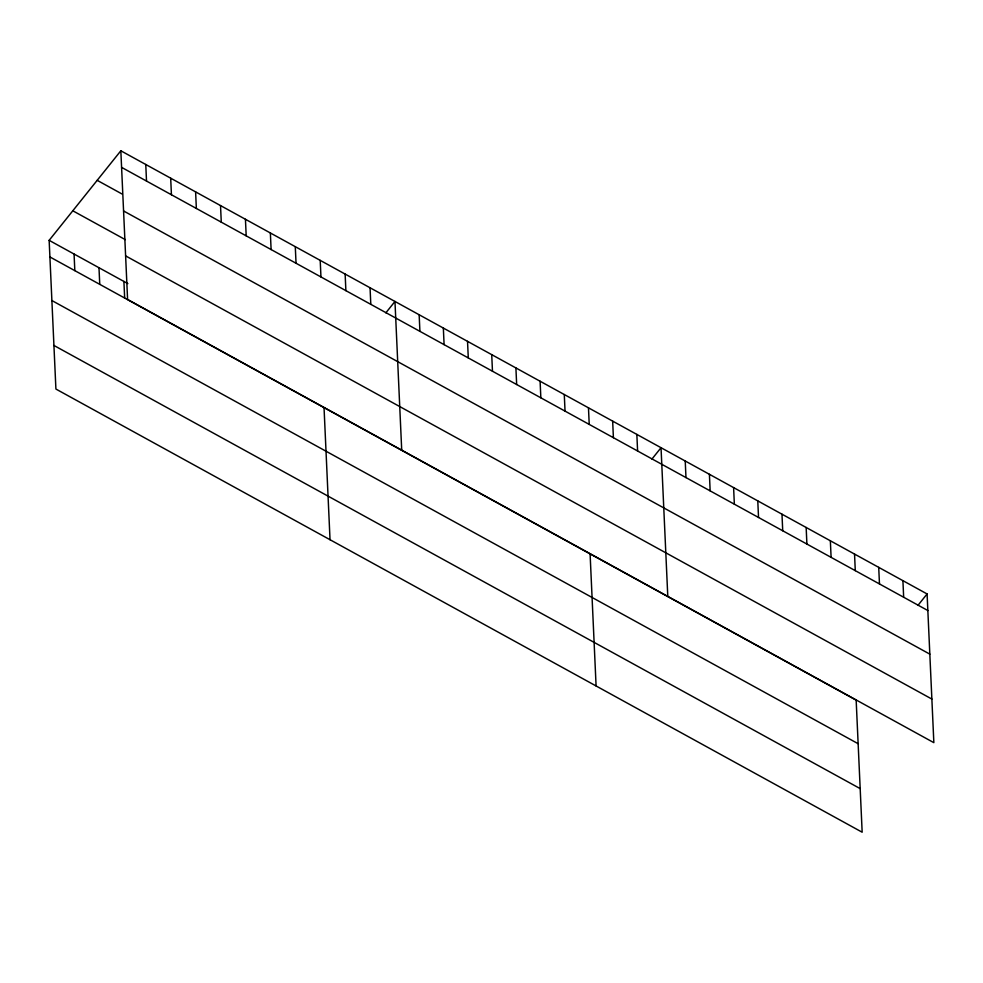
<?xml version="1.0" encoding="UTF-8"?>
<svg xmlns="http://www.w3.org/2000/svg" width="983" height="983" viewBox="0 0 983 983"><rect width="100%" height="100%" fill="white"/><g stroke="black" fill="none" stroke-linecap="round" stroke-linejoin="round"><path stroke-width="1.47" d="M49.9 256.944L856.156 700.117L862.165 832.22L55.908 389.047L49.15 240.344L120.835 150.78L927.092 593.953L933.85 742.656L127.593 299.483L120.835 150.78M385.864 312.827L394.969 301.449L401.715 450.165M651.938 459.073L661.031 447.707L667.789 596.411M917.999 605.319L927.092 593.953M121.597 167.368L927.854 610.541M97.182 180.331L122.101 194.032M123.575 210.964L929.832 654.137M72.803 210.792L125.271 239.619M125.615 255.887L931.872 699.06M49.15 240.344L127.851 283.608M51.878 300.54L858.147 743.713M53.918 345.451L860.186 788.624M902.91 580.658L903.66 597.246M878.716 567.363L879.478 583.951M854.534 554.068L855.284 570.656M830.352 540.773L831.102 557.361M806.158 527.478L806.908 544.066M781.976 514.183L782.726 530.771M757.782 500.888L758.532 517.476M733.601 487.593L734.35 504.181M709.407 474.298L710.156 490.886M685.225 461.002L685.974 477.591M636.849 434.412L637.598 451M612.655 421.105L613.404 437.705M588.473 407.81L589.222 424.41M590.095 553.859L596.091 685.974M564.279 394.515L565.041 411.115M540.097 381.22L540.847 397.82M515.903 367.925L516.665 384.525M491.721 354.63L492.471 371.23M467.527 341.334L468.289 357.935M443.345 328.039L444.095 344.64M419.151 314.744L419.913 331.345M370.05 287.761L370.8 304.349M345.131 274.06L345.881 290.649M320.2 260.36L320.962 276.948M324.034 407.613L330.03 539.728M295.281 246.659L296.043 263.26M270.362 232.959L271.111 249.559M245.443 219.27L246.192 235.859M220.524 205.57L221.273 222.158M195.605 191.869L196.354 208.457M170.686 178.169L171.435 194.769M145.767 164.468L146.516 181.069M123.907 281.433L124.669 298.033M98.988 267.745L99.75 284.333M74.069 254.044L74.819 270.632"/></g></svg>
